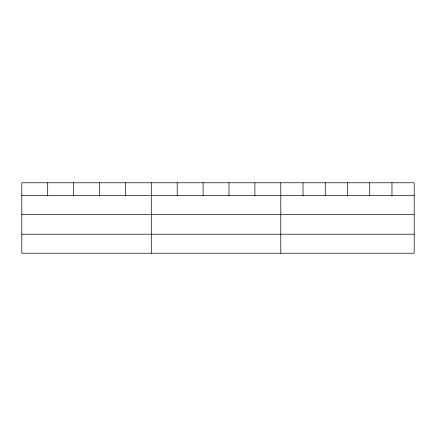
<?xml version="1.0" encoding="UTF-8"?>
<svg xmlns="http://www.w3.org/2000/svg" width="436" height="436" viewBox="0 0 436 436"><rect width="100%" height="100%" fill="white"/><g stroke="black" fill="none" stroke-linecap="round" stroke-linejoin="round"><path stroke-width="0.65" d="M414.2 214.583L414.2 182.771L21.8 182.771L21.8 253.229L414.2 253.229L414.2 214.583L21.8 214.583M21.8 195.546L414.2 195.546M21.8 234.197L414.2 234.197M391.964 182.771L391.964 195.546M369.728 182.771L369.728 195.546M347.492 182.771L347.492 195.546M325.256 182.771L325.256 195.546M303.02 182.771L303.02 195.546M280.784 182.771L280.784 253.229M254.886 182.771L254.886 195.546M228.987 182.771L228.987 195.546M203.089 182.771L203.089 195.546M177.19 182.771L177.19 195.546M151.292 182.771L151.292 253.229M125.394 182.771L125.394 195.546M99.495 182.771L99.495 195.546M73.597 182.771L73.597 195.546M47.698 182.771L47.698 195.546"/></g></svg>
